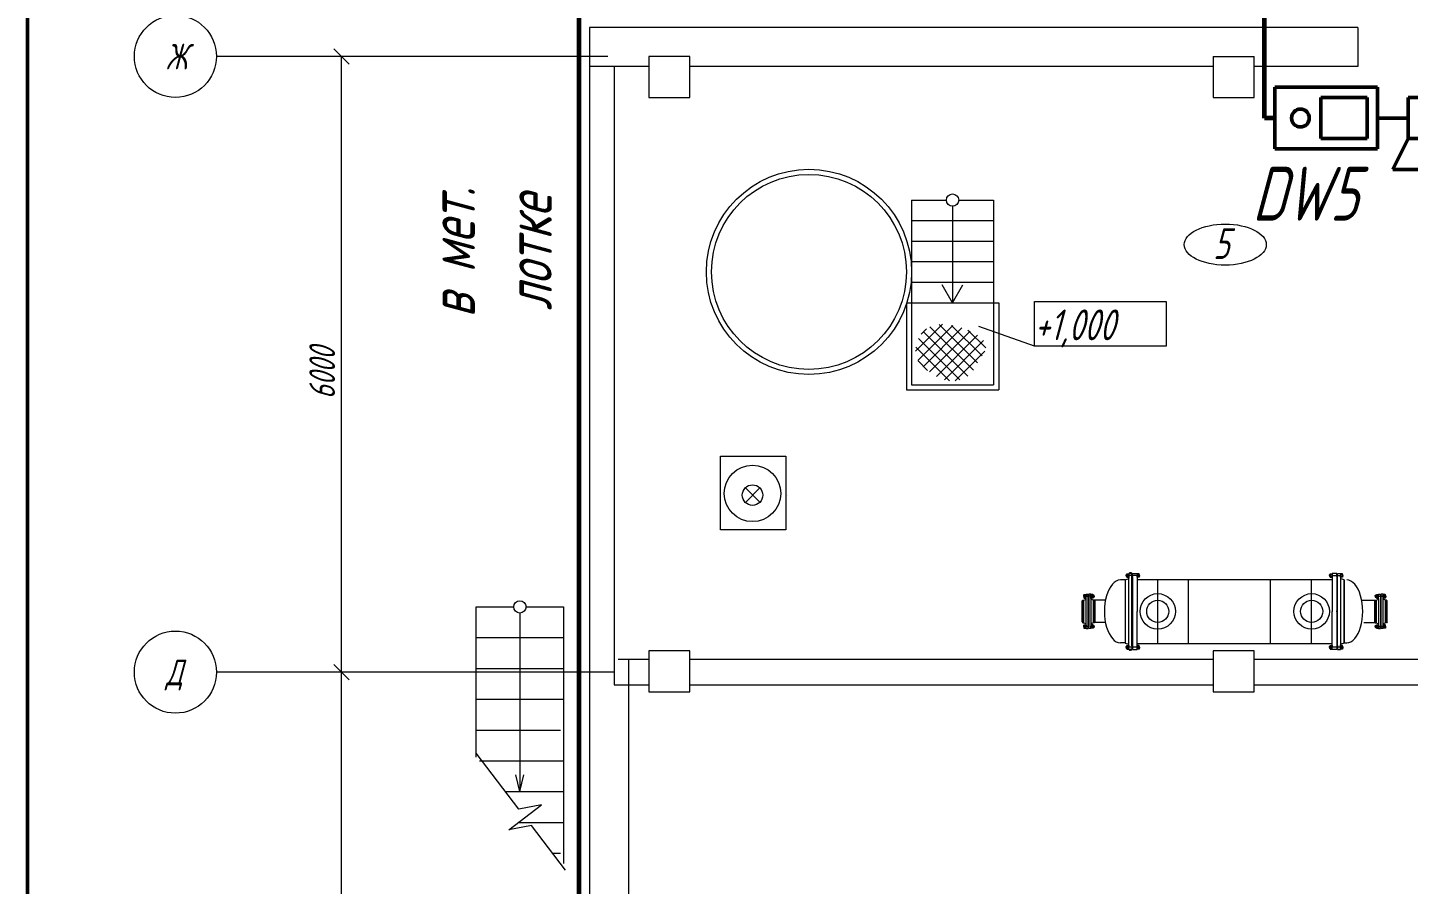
# Model space of a CAD drawing. Header units: millimetres. Extents: x 1337 to 8186, y 1899 to 5236.
# Drawn here: x 4542.2 to 4736, y 2696.6 to 2816.8 of the extents above; entities that cross this region are included whole.
import ezdxf

# ---------------------------------------------------------------- set-up
doc = ezdxf.new("R2010")
doc.units = ezdxf.units.MM
for name, color, linetype, lineweight in [('Линия связи (Вновь)', 3, 'Continuous', 60), ('Связь', 84, 'Continuous', 50), ('Строительный', 251, 'Continuous', 13), ('Текст', 2, 'Continuous', 25), ('Формат - толстая линия', 7, 'Continuous', 50)]:
    doc.layers.add(name, color=color, linetype=linetype, lineweight=lineweight)
doc.styles.add('Simplex', font='simplex.shx', dxfattribs={"width": 0.7, "oblique": 15})

# ---------------------------------------------------------------- blocks, each defined once
blk = doc.blocks.new('A$C178B2837')
at = {"layer": 'Строительный', "ltscale": 100}
for p, q in [((119.26, 402.51), (44.36, 402.51)), ((44.36, 402.51), (44.36, 298.12)), ((119.26, 402.51), (119.26, 398.71)), ((20.93, 398.96), (19.43, 400.46)), ((46.16, 399.71), (8, 399.71)), ((19.88, 399.71), (19.68, 399.71)), ((20.18, 339.71), (20.18, 399.71)), ((50.16, 398.71), (44.36, 398.71)), ((46.76, 398.71), (46.76, 338.46)), ((54.16, 399.7), (50.16, 399.7)), ((50.16, 399.7), (50.16, 395.7)), ((54.16, 395.7), (54.16, 399.7)), ((105.16, 398.71), (54.16, 398.71)), ((105.16, 399.7), (105.16, 395.7)), ((105.16, 399.7), (109.16, 399.7)), ((109.16, 395.7), (109.16, 399.7)), ((119.26, 398.71), (109.16, 398.71)), ((50.16, 395.7), (54.16, 395.7)), ((105.16, 395.7), (109.16, 395.7)), ((75.76, 385.71), (79.16, 385.71)), ((75.76, 385.71), (75.76, 367.71)), ((79.76, 385.11), (79.76, 375.71)), ((80.36, 385.71), (83.76, 385.71)), ((83.76, 385.71), (83.76, 367.71)), ((75.76, 383.71), (83.76, 383.71)), ((75.76, 381.71), (83.76, 381.71)), ((75.76, 379.71), (83.76, 379.71)), ((75.76, 377.71), (83.76, 377.71)), ((79.76, 375.71, -0.75), (78.76, 377.45, -0.75)), ((79.76, 375.71, -0.75), (80.76, 377.45, -0.75)), ((75.26, 375.71), (84.26, 375.71)), ((75.26, 375.71), (75.26, 367.21)), ((84.26, 375.71), (84.26, 367.21)), ((87.74, 375.84), (100.57, 375.84)), ((87.74, 371.46), (87.74, 375.84)), ((100.57, 375.84), (100.57, 371.46)), ((76.15, 370.98), (78.78, 373.61)), ((76.37, 370.08), (79.78, 373.48)), ((76.69, 372.64), (77.22, 373.17)), ((76.88, 369.46), (80.67, 373.25)), ((76.9, 372.89), (81.24, 368.56)), ((77.51, 368.97), (81.47, 372.93)), ((77.55, 373.37), (81.79, 369.13)), ((78.44, 373.6), (82.2, 369.85)), ((79.66, 373.5), (82.64, 370.52)), ((81.26, 373.02), (82.99, 371.3)), ((87.74, 371.46), (82.33, 373.38)), ((76.44, 372.23), (80.47, 368.2)), ((78.19, 368.53), (82.19, 372.53)), ((78.98, 368.19), (82.79, 372.01)), ((76.18, 371.38), (79.45, 368.1)), ((80.02, 368.11), (82.9, 370.99)), ((100.57, 371.46), (87.74, 371.46)), ((76.39, 370.04), (77.33, 369.1)), ((75.76, 367.71), (83.76, 367.71)), ((75.26, 367.21), (84.26, 367.21)), ((57.13, 360.77), (63.52, 360.77)), ((57.13, 353.58), (57.13, 360.77)), ((63.52, 360.77), (63.52, 353.58)), ((59.56, 356.25), (60.96, 357.68)), ((59.56, 357.67), (60.97, 356.26)), ((63.62, 356.96), (63.62, 356.96)), ((63.52, 353.58), (57.13, 353.58)), ((96.59, 348.69), (96.12, 348.69)), ((96.59, 348.71), (96.89, 348.81)), ((96.59, 348.71), (96.6, 342.55)), ((98, 349.13), (96.63, 349.13)), ((96.68, 349.2), (96.71, 349.23)), ((96.68, 349.13), (96.68, 349.2)), ((96.68, 349.13), (96.68, 349.05)), ((96.68, 349.05), (96.71, 349.03)), ((96.69, 349.21), (96.74, 349.21)), ((96.69, 349.04), (96.74, 349.04)), ((96.71, 349.23), (96.74, 349.23)), ((96.71, 349.23), (96.71, 349.13)), ((96.71, 349.03), (96.71, 349.13)), ((96.71, 349.03), (96.74, 349.03)), ((96.74, 349.28), (96.75, 349.3)), ((96.74, 349.13), (96.74, 349.28)), ((96.74, 349.13), (96.74, 348.98)), ((96.74, 348.98), (96.75, 348.95)), ((96.75, 349.3), (96.93, 349.3)), ((96.75, 349.21), (96.93, 349.21)), ((96.75, 349.04), (96.93, 349.04)), ((96.75, 348.95), (96.93, 348.95)), ((96.93, 349.3), (96.94, 349.28)), ((96.93, 348.95), (96.94, 348.98)), ((96.94, 349.33), (96.94, 348.87)), ((97.23, 349.33), (96.94, 349.33)), ((96.94, 349.28), (96.94, 349.13)), ((96.94, 349.24), (96.94, 349.24)), ((96.94, 348.98), (96.94, 349.13)), ((96.94, 349.04), (96.94, 349.04)), ((96.94, 349.03), (96.94, 349.03)), ((96.95, 341.93), (96.94, 348.87)), ((97.02, 349.39), (97, 349.38)), ((97, 349.38), (97, 349.33)), ((97.1, 349.33), (97, 349.33)), ((97.1, 349.39), (97.02, 349.39)), ((97.05, 349.38), (97.05, 349.33)), ((97.08, 349.13), (97.08, 349.13)), ((97.1, 349.39), (97.19, 349.39)), ((97.1, 349.33), (97.2, 349.33)), ((97.15, 349.38), (97.15, 349.33)), ((97.19, 349.39), (97.2, 349.38)), ((97.2, 349.38), (97.2, 349.33)), ((97.23, 349.03), (97.23, 349.33)), ((97.29, 349.23), (97.23, 349.23)), ((97.23, 348.94), (97.23, 349.03)), ((97.29, 349.03), (97.23, 349.03)), ((97.26, 348.94), (97.23, 348.94)), ((97.24, 342.29), (97.23, 348.94)), ((97.29, 349.02), (97.26, 348.99)), ((97.26, 348.82), (97.26, 348.99)), ((97.26, 345.63), (97.26, 348.82)), ((97.26, 348.82), (97.26, 348.82)), ((97.29, 349.33), (97.76, 349.33)), ((97.29, 349.03), (97.29, 349.33)), ((97.29, 349.02), (97.29, 349.03)), ((97.29, 349.03), (97.29, 342.23)), ((97.76, 349.33), (97.76, 345.63)), ((97.77, 349.3), (97.76, 349.28)), ((97.76, 349.28), (97.76, 349.13)), ((97.76, 349.24), (97.76, 349.24)), ((97.76, 348.98), (97.76, 349.13)), ((97.76, 349.04), (97.76, 349.04)), ((97.76, 349.03), (97.76, 349.03)), ((97.77, 348.95), (97.76, 348.98)), ((97.76, 348.75), (116.76, 348.75)), ((97.95, 349.3), (97.77, 349.3)), ((97.95, 349.21), (97.77, 349.21)), ((97.95, 349.04), (97.77, 349.04)), ((97.95, 348.95), (97.77, 348.95)), ((97.96, 349.28), (97.95, 349.3)), ((97.96, 348.98), (97.95, 348.95)), ((97.96, 349.13), (97.96, 349.28)), ((97.98, 349.2), (97.96, 349.22)), ((97.97, 349.21), (97.96, 349.21)), ((97.96, 349.13), (97.96, 348.98)), ((97.98, 349.05), (97.96, 349.03)), ((97.97, 349.04), (97.96, 349.04)), ((97.98, 349.13), (97.98, 349.2)), ((97.98, 349.13), (97.98, 349.05)), ((99.76, 342.51), (99.76, 348.75)), ((102.76, 342.51), (102.76, 348.75)), ((110.76, 342.51), (110.76, 348.75)), ((114.76, 342.51), (114.76, 348.75)), ((116.5, 349.2), (116.53, 349.23)), ((116.5, 349.13), (116.5, 349.2)), ((116.5, 349.13), (116.5, 349.05)), ((116.5, 349.05), (116.53, 349.03)), ((116.51, 349.21), (116.56, 349.21)), ((116.51, 349.04), (116.56, 349.04)), ((116.53, 349.23), (116.56, 349.23)), ((116.53, 349.23), (116.53, 349.13)), ((116.53, 349.03), (116.53, 349.13)), ((116.53, 349.03), (116.56, 349.03)), ((116.56, 349.28), (116.57, 349.3)), ((116.56, 349.13), (116.56, 349.28)), ((116.56, 349.13), (116.56, 348.98)), ((116.56, 348.98), (116.57, 348.95)), ((116.57, 349.3), (116.75, 349.3)), ((116.57, 349.21), (116.75, 349.21)), ((116.57, 349.04), (116.75, 349.04)), ((116.57, 348.95), (116.75, 348.95)), ((116.73, 349.13), (117.26, 349.13)), ((116.75, 349.3), (116.76, 349.28)), ((116.75, 348.95), (116.76, 348.98)), ((117.23, 349.33), (116.76, 349.33)), ((116.76, 349.33), (116.76, 347.56)), ((116.76, 349.28), (116.76, 349.13)), ((116.76, 349.23), (116.76, 349.23)), ((116.76, 349.21), (116.76, 349.21)), ((116.76, 348.98), (116.76, 349.13)), ((116.9, 349.13), (116.9, 349.13)), ((117.23, 349.02), (117.23, 349.33)), ((117.29, 349.23), (117.23, 349.23)), ((117.29, 349.03), (117.23, 349.03)), ((117.23, 349.02), (117.23, 342.03)), ((117.23, 349.02), (117.26, 348.99)), ((117.26, 348.94), (117.26, 348.99)), ((117.26, 345.63), (117.26, 348.94)), ((117.26, 348.94), (117.29, 348.94)), ((117.27, 349.13), (117.6, 349.13)), ((117.29, 349.33), (117.58, 349.33)), ((117.29, 348.94), (117.29, 349.33)), ((117.29, 345.63), (117.29, 348.94)), ((117.4, 349.13), (117.4, 349.13)), ((117.58, 349.33), (117.58, 342.38)), ((117.59, 349.3), (117.58, 349.28)), ((117.58, 349.28), (117.58, 349.13)), ((117.58, 348.98), (117.58, 349.13)), ((117.58, 349.04), (117.58, 349.04)), ((117.58, 349.03), (117.58, 349.03)), ((117.59, 348.95), (117.58, 348.98)), ((117.77, 349.3), (117.59, 349.3)), ((117.77, 349.21), (117.59, 349.21)), ((117.77, 349.04), (117.59, 349.04)), ((117.77, 348.95), (117.59, 348.95)), ((117.93, 348.71), (117.63, 348.81)), ((117.78, 349.28), (117.77, 349.3)), ((117.78, 348.98), (117.77, 348.95)), ((117.78, 349.13), (117.78, 349.28)), ((117.8, 349.2), (117.78, 349.22)), ((117.79, 349.21), (117.78, 349.21)), ((117.78, 349.13), (117.78, 348.98)), ((117.8, 349.05), (117.78, 349.03)), ((117.79, 349.04), (117.78, 349.04)), ((117.8, 349.13), (117.8, 349.2)), ((117.8, 349.13), (117.8, 349.05)), ((117.93, 348.71), (117.93, 345.63)), ((117.93, 345.63), (117.93, 348.69)), ((92.57, 347.25), (92.58, 347.27)), ((92.57, 347.25), (92.58, 347.27)), ((92.58, 347.27), (92.76, 347.27)), ((92.58, 347.27), (92.76, 347.27)), ((92.76, 347.27), (92.77, 347.25)), ((92.76, 347.27), (92.77, 347.25)), ((92.77, 343.95), (92.77, 347.3)), ((92.77, 347.3), (92.98, 347.3)), ((92.98, 343.95), (92.98, 347.3)), ((93.25, 347.3), (93.04, 347.3)), ((93.04, 347.3), (93.04, 344.26)), ((93.25, 346.9), (93.25, 347.3)), ((93.26, 347.27), (93.25, 347.25)), ((93.26, 347.27), (93.25, 347.25)), ((93.44, 347.27), (93.26, 347.27)), ((93.44, 347.27), (93.26, 347.27)), ((93.45, 347.25), (93.44, 347.27)), ((93.45, 347.25), (93.44, 347.27)), ((116.76, 347.56), (116.76, 345.63)), ((121.07, 347.25), (121.08, 347.27)), ((121.07, 347.25), (121.08, 347.27)), ((121.08, 347.27), (121.26, 347.27)), ((121.08, 347.27), (121.26, 347.27)), ((121.26, 347.27), (121.27, 347.25)), ((121.26, 347.27), (121.27, 347.25)), ((121.27, 346.9), (121.27, 347.3)), ((121.27, 347.3), (121.48, 347.3)), ((121.48, 347.3), (121.48, 344.26)), ((121.75, 347.3), (121.54, 347.3)), ((121.54, 343.95), (121.54, 347.3)), ((121.75, 343.95), (121.75, 347.3)), ((121.76, 347.27), (121.75, 347.25)), ((121.76, 347.27), (121.75, 347.25)), ((121.94, 347.27), (121.76, 347.27)), ((121.94, 347.27), (121.76, 347.27)), ((121.95, 347.25), (121.94, 347.27)), ((121.95, 347.25), (121.94, 347.27)), ((33.29, 346.07), (33.29, 331.43)), ((33.33, 346.07), (36.98, 346.07)), ((38.18, 346.07), (41.83, 346.07)), ((41.83, 346.07), (41.83, 321.07)), ((92.4, 346.65), (92.45, 346.74)), ((92.4, 344.61), (92.4, 346.65)), ((92.45, 346.74), (92.55, 346.74)), ((92.45, 344.52), (92.45, 346.74)), ((93.57, 347.1), (92.48, 347.1)), ((92.55, 347.17), (92.57, 347.19)), ((92.55, 347.17), (92.57, 347.19)), ((92.55, 347.1), (92.55, 347.17)), ((92.55, 347.1), (92.55, 347.17)), ((92.55, 347.1), (92.55, 347.02)), ((92.55, 347.1), (92.55, 347.02)), ((92.55, 347.02), (92.57, 347)), ((92.55, 347.02), (92.57, 347)), ((92.55, 346.74), (92.71, 346.8)), ((92.55, 344.52), (92.55, 346.74)), ((92.56, 347.19), (92.57, 347.19)), ((92.56, 347.19), (92.57, 347.19)), ((92.56, 347.01), (92.57, 347.01)), ((92.56, 347.01), (92.57, 347.01)), ((92.57, 347.1), (92.57, 347.25)), ((92.57, 347.1), (92.57, 347.25)), ((92.57, 347.1), (92.57, 346.95)), ((92.57, 347.1), (92.57, 346.95)), ((92.57, 346.95), (92.58, 346.93)), ((92.57, 346.95), (92.58, 346.93)), ((92.58, 347.19), (92.76, 347.19)), ((92.58, 347.19), (92.76, 347.19)), ((92.58, 347.01), (92.76, 347.01)), ((92.58, 347.01), (92.76, 347.01)), ((92.58, 346.93), (92.76, 346.93)), ((92.58, 346.93), (92.76, 346.93)), ((92.75, 347.1), (93, 347.1)), ((92.76, 346.93), (92.77, 346.95)), ((92.76, 346.93), (92.77, 346.95)), ((92.77, 347.25), (92.77, 347.1)), ((92.77, 347.25), (92.77, 347.1)), ((92.77, 346.95), (92.77, 347.1)), ((92.77, 346.95), (92.77, 347.1)), ((92.98, 347.2), (93.04, 347.2)), ((92.98, 347.2), (93.04, 347.2)), ((92.98, 347), (93.04, 347)), ((92.98, 347), (93.04, 347)), ((92.98, 346.93), (93.01, 346.93)), ((93.04, 347), (93.01, 346.97)), ((93.01, 346.97), (93.01, 346.93)), ((93.01, 346.93), (93.01, 344.44)), ((93.04, 347), (93.04, 347)), ((93.25, 347.25), (93.25, 347.1)), ((93.25, 347.25), (93.25, 347.1)), ((93.25, 346.95), (93.25, 347.1)), ((93.25, 346.95), (93.25, 347.1)), ((93.26, 346.93), (93.25, 346.95)), ((93.26, 346.93), (93.25, 346.95)), ((93.25, 346.9), (93.25, 343.95)), ((93.44, 347.19), (93.26, 347.19)), ((93.44, 347.19), (93.26, 347.19)), ((93.44, 347.01), (93.26, 347.01)), ((93.44, 347.01), (93.26, 347.01)), ((93.44, 346.93), (93.26, 346.93)), ((93.44, 346.93), (93.26, 346.93)), ((93.47, 346.74), (93.32, 346.8)), ((93.45, 346.95), (93.44, 346.93)), ((93.45, 346.95), (93.44, 346.93)), ((93.45, 347.1), (93.45, 347.25)), ((93.45, 347.1), (93.45, 347.25)), ((93.53, 347.2), (93.45, 347.2)), ((93.53, 347.2), (93.45, 347.2)), ((93.54, 347.19), (93.45, 347.19)), ((93.54, 347.19), (93.45, 347.19)), ((93.45, 347.1), (93.45, 346.95)), ((93.45, 347.1), (93.45, 346.95)), ((93.54, 347.01), (93.45, 347.01)), ((93.54, 347.01), (93.45, 347.01)), ((93.53, 347), (93.45, 347)), ((93.53, 347), (93.45, 347)), ((93.57, 346.74), (93.47, 346.74)), ((93.47, 346.74), (93.47, 344.52)), ((93.55, 347.17), (93.53, 347.2)), ((93.53, 347.2), (93.53, 347.1)), ((93.55, 347.17), (93.53, 347.2)), ((93.53, 347.2), (93.53, 347.1)), ((93.53, 347), (93.53, 347.1)), ((93.53, 347), (93.53, 347.1)), ((93.55, 347.02), (93.53, 347)), ((93.55, 347.02), (93.53, 347)), ((93.55, 347.1), (93.55, 347.17)), ((93.55, 347.1), (93.55, 347.17)), ((93.55, 347.1), (93.55, 347.02)), ((93.55, 347.1), (93.55, 347.02)), ((93.62, 346.71), (93.57, 346.74)), ((93.57, 346.74), (93.57, 344.52)), ((93.62, 346.71), (93.62, 344.55)), ((94.66, 346.71), (93.62, 346.71)), ((93.62, 346.65), (93.62, 344.61)), ((119.64, 346.71), (120.9, 346.71)), ((120.9, 346.71), (120.95, 346.74)), ((120.9, 346.71), (120.9, 344.55)), ((120.9, 346.65), (120.9, 344.61)), ((120.95, 347.1), (122.05, 347.1)), ((120.95, 346.74), (121.05, 346.74)), ((120.95, 346.74), (120.95, 344.52)), ((120.97, 347.17), (121, 347.2)), ((120.97, 347.17), (121, 347.2)), ((120.97, 347.1), (120.97, 347.17)), ((120.97, 347.1), (120.97, 347.17)), ((120.97, 347.1), (120.97, 347.02)), ((120.97, 347.1), (120.97, 347.02)), ((120.97, 347.02), (121, 347)), ((120.97, 347.02), (121, 347)), ((120.98, 347.19), (121.07, 347.19)), ((120.98, 347.19), (121.07, 347.19)), ((120.98, 347.01), (121.07, 347.01)), ((120.98, 347.01), (121.07, 347.01)), ((121, 347.2), (121.07, 347.2)), ((121, 347.2), (121, 347.1)), ((121, 347.2), (121.07, 347.2)), ((121, 347.2), (121, 347.1)), ((121, 347), (121, 347.1)), ((121, 347), (121, 347.1)), ((121, 347), (121.07, 347)), ((121, 347), (121.07, 347)), ((121.05, 346.74), (121.21, 346.8)), ((121.05, 346.74), (121.05, 344.52)), ((121.07, 347.1), (121.07, 347.25)), ((121.07, 347.1), (121.07, 347.25)), ((121.07, 347.1), (121.07, 346.95)), ((121.07, 347.1), (121.07, 346.95)), ((121.07, 346.95), (121.08, 346.93)), ((121.07, 346.95), (121.08, 346.93)), ((121.08, 347.19), (121.26, 347.19)), ((121.08, 347.19), (121.26, 347.19)), ((121.08, 347.01), (121.26, 347.01)), ((121.08, 347.01), (121.26, 347.01)), ((121.08, 346.93), (121.26, 346.93)), ((121.08, 346.93), (121.26, 346.93)), ((121.26, 346.93), (121.27, 346.95)), ((121.26, 346.93), (121.27, 346.95)), ((121.27, 347.25), (121.27, 347.1)), ((121.27, 347.25), (121.27, 347.1)), ((121.27, 346.95), (121.27, 347.1)), ((121.27, 346.95), (121.27, 347.1)), ((121.27, 346.9), (121.27, 343.95)), ((121.54, 347.2), (121.48, 347.2)), ((121.54, 347.2), (121.48, 347.2)), ((121.48, 347), (121.51, 346.97)), ((121.48, 347), (121.48, 347)), ((121.54, 347), (121.48, 347)), ((121.54, 347), (121.48, 347)), ((121.51, 346.97), (121.51, 346.93)), ((121.51, 346.93), (121.51, 344.44)), ((121.54, 346.93), (121.51, 346.93)), ((121.77, 347.1), (121.52, 347.1)), ((121.75, 347.25), (121.75, 347.1)), ((121.75, 347.25), (121.75, 347.1)), ((121.75, 346.95), (121.75, 347.1)), ((121.75, 346.95), (121.75, 347.1)), ((121.76, 346.93), (121.75, 346.95)), ((121.76, 346.93), (121.75, 346.95)), ((121.94, 347.19), (121.76, 347.19)), ((121.94, 347.19), (121.76, 347.19)), ((121.94, 347.01), (121.76, 347.01)), ((121.94, 347.01), (121.76, 347.01)), ((121.94, 346.93), (121.76, 346.93)), ((121.94, 346.93), (121.76, 346.93)), ((121.97, 346.74), (121.82, 346.8)), ((121.95, 346.95), (121.94, 346.93)), ((121.95, 346.95), (121.94, 346.93)), ((121.95, 347.1), (121.95, 347.25)), ((121.95, 347.1), (121.95, 347.25)), ((121.97, 347.17), (121.95, 347.19)), ((121.96, 347.19), (121.95, 347.19)), ((121.97, 347.17), (121.95, 347.19)), ((121.96, 347.19), (121.95, 347.19)), ((121.95, 347.1), (121.95, 346.95)), ((121.95, 347.1), (121.95, 346.95)), ((121.97, 347.02), (121.95, 347)), ((121.97, 347.02), (121.95, 347)), ((121.96, 347.01), (121.95, 347.01)), ((121.96, 347.01), (121.95, 347.01)), ((121.97, 347.1), (121.97, 347.17)), ((121.97, 347.1), (121.97, 347.17)), ((121.97, 347.1), (121.97, 347.02)), ((121.97, 347.1), (121.97, 347.02)), ((122.07, 346.74), (121.97, 346.74)), ((121.97, 344.52), (121.97, 346.74)), ((122.12, 346.65), (122.07, 346.74)), ((122.07, 344.52), (122.07, 346.74)), ((122.12, 344.61), (122.12, 346.65)), ((37.58, 345.47), (37.58, 328.07)), ((92.4, 344.61), (92.45, 344.52)), ((97.26, 345.63), (97.26, 342.31)), ((97.76, 343.7), (97.76, 345.63)), ((116.76, 343.7), (116.76, 345.63)), ((117.23, 345.59), (117.23, 345.67)), ((117.26, 345.63), (117.26, 342.43)), ((117.29, 342.31), (117.29, 345.63)), ((117.93, 342.57), (117.93, 345.63)), ((117.93, 345.63), (117.93, 342.55)), ((122.12, 344.61), (122.07, 344.52)), ((92.45, 344.52), (92.55, 344.52)), ((93.04, 344.15), (92.5, 344.15)), ((92.55, 344.52), (92.71, 344.45)), ((92.55, 344.23), (92.57, 344.25)), ((92.55, 344.23), (92.57, 344.25)), ((92.55, 344.15), (92.55, 344.23)), ((92.55, 344.15), (92.55, 344.23)), ((92.55, 344.15), (92.55, 344.08)), ((92.55, 344.15), (92.55, 344.08)), ((92.55, 344.08), (92.57, 344.06)), ((92.55, 344.08), (92.57, 344.06)), ((92.56, 344.24), (92.57, 344.24)), ((92.56, 344.24), (92.57, 344.24)), ((92.56, 344.07), (92.57, 344.07)), ((92.56, 344.07), (92.57, 344.07)), ((92.57, 344.3), (92.58, 344.33)), ((92.57, 344.3), (92.58, 344.33)), ((92.57, 344.15), (92.57, 344.3)), ((92.57, 344.15), (92.57, 344.3)), ((92.57, 344.15), (92.57, 344)), ((92.57, 344.15), (92.57, 344)), ((92.57, 344), (92.58, 343.98)), ((92.57, 344), (92.58, 343.98)), ((92.58, 344.33), (92.76, 344.33)), ((92.58, 344.33), (92.76, 344.33)), ((92.58, 344.24), (92.76, 344.24)), ((92.58, 344.24), (92.76, 344.24)), ((92.58, 344.07), (92.76, 344.07)), ((92.58, 344.07), (92.76, 344.07)), ((92.58, 343.98), (92.76, 343.98)), ((92.58, 343.98), (92.76, 343.98)), ((92.75, 344.15), (93, 344.15)), ((92.76, 344.33), (92.77, 344.3)), ((92.76, 344.33), (92.77, 344.3)), ((92.76, 343.98), (92.77, 344)), ((92.76, 343.98), (92.77, 344)), ((92.77, 344.3), (92.77, 344.15)), ((92.77, 344.3), (92.77, 344.15)), ((92.77, 344), (92.77, 344.15)), ((92.77, 344), (92.77, 344.15)), ((92.77, 343.95), (92.98, 343.95)), ((92.98, 344.33), (93.01, 344.33)), ((92.98, 344.25), (93.04, 344.25)), ((92.98, 344.25), (93.04, 344.25)), ((92.98, 344.05), (93.04, 344.05)), ((92.98, 344.05), (93.04, 344.05)), ((93.01, 344.45), (93.01, 344.29)), ((93.04, 344.26), (93.01, 344.29)), ((93.04, 344.25), (93.04, 344.26)), ((93.04, 343.95), (93.04, 344.25)), ((93.25, 343.95), (93.04, 343.95)), ((93.59, 344.15), (93.15, 344.15)), ((93.26, 344.33), (93.25, 344.3)), ((93.26, 344.33), (93.25, 344.3)), ((93.25, 344.3), (93.25, 344.15)), ((93.25, 344.3), (93.25, 344.15)), ((93.25, 344), (93.25, 344.15)), ((93.25, 344), (93.25, 344.15)), ((93.26, 343.98), (93.25, 344)), ((93.26, 343.98), (93.25, 344)), ((93.44, 344.33), (93.26, 344.33)), ((93.44, 344.33), (93.26, 344.33)), ((93.44, 344.24), (93.26, 344.24)), ((93.44, 344.24), (93.26, 344.24)), ((93.44, 344.07), (93.26, 344.07)), ((93.44, 344.07), (93.26, 344.07)), ((93.44, 343.98), (93.26, 343.98)), ((93.44, 343.98), (93.26, 343.98)), ((93.47, 344.52), (93.32, 344.45)), ((93.45, 344.3), (93.44, 344.33)), ((93.45, 344.3), (93.44, 344.33)), ((93.45, 344), (93.44, 343.98)), ((93.45, 344), (93.44, 343.98)), ((93.45, 344.15), (93.45, 344.3)), ((93.45, 344.15), (93.45, 344.3)), ((93.53, 344.25), (93.45, 344.25)), ((93.53, 344.25), (93.45, 344.25)), ((93.54, 344.24), (93.45, 344.24)), ((93.54, 344.24), (93.45, 344.24)), ((93.45, 344.15), (93.45, 344)), ((93.45, 344.15), (93.45, 344)), ((93.54, 344.07), (93.45, 344.07)), ((93.54, 344.07), (93.45, 344.07)), ((93.53, 344.05), (93.45, 344.05)), ((93.53, 344.05), (93.45, 344.05)), ((93.57, 344.52), (93.47, 344.52)), ((93.55, 344.23), (93.53, 344.25)), ((93.53, 344.25), (93.53, 344.15)), ((93.55, 344.23), (93.53, 344.25)), ((93.53, 344.25), (93.53, 344.15)), ((93.53, 344.05), (93.53, 344.15)), ((93.53, 344.05), (93.53, 344.15)), ((93.55, 344.08), (93.53, 344.05)), ((93.55, 344.08), (93.53, 344.05)), ((93.55, 344.15), (93.55, 344.23)), ((93.55, 344.15), (93.55, 344.23)), ((93.55, 344.15), (93.55, 344.08)), ((93.55, 344.15), (93.55, 344.08)), ((93.62, 344.55), (93.57, 344.52)), ((94.66, 344.55), (93.62, 344.55)), ((97.76, 341.93), (97.76, 343.7)), ((116.76, 341.93), (116.76, 343.7)), ((119.86, 344.55), (120.9, 344.55)), ((120.9, 344.55), (120.95, 344.52)), ((120.93, 344.15), (121.37, 344.15)), ((120.95, 344.52), (121.05, 344.52)), ((120.97, 344.23), (121, 344.25)), ((120.97, 344.23), (121, 344.25)), ((120.97, 344.15), (120.97, 344.23)), ((120.97, 344.15), (120.97, 344.23)), ((120.97, 344.15), (120.97, 344.08)), ((120.97, 344.15), (120.97, 344.08)), ((120.97, 344.08), (121, 344.05)), ((120.97, 344.08), (121, 344.05)), ((120.98, 344.24), (121.07, 344.24)), ((120.98, 344.24), (121.07, 344.24)), ((120.98, 344.07), (121.07, 344.07)), ((120.98, 344.07), (121.07, 344.07)), ((121, 344.25), (121.07, 344.25)), ((121, 344.25), (121, 344.15)), ((121, 344.25), (121.07, 344.25)), ((121, 344.25), (121, 344.15)), ((121, 344.05), (121, 344.15)), ((121, 344.05), (121, 344.15)), ((121, 344.05), (121.07, 344.05)), ((121, 344.05), (121.07, 344.05)), ((121.05, 344.52), (121.21, 344.45)), ((121.07, 344.3), (121.08, 344.33)), ((121.07, 344.3), (121.08, 344.33)), ((121.07, 344.15), (121.07, 344.3)), ((121.07, 344.15), (121.07, 344.3)), ((121.07, 344.15), (121.07, 344)), ((121.07, 344.15), (121.07, 344)), ((121.07, 344), (121.08, 343.98)), ((121.07, 344), (121.08, 343.98)), ((121.08, 344.33), (121.26, 344.33)), ((121.08, 344.33), (121.26, 344.33)), ((121.08, 344.24), (121.26, 344.24)), ((121.08, 344.24), (121.26, 344.24)), ((121.08, 344.07), (121.26, 344.07)), ((121.08, 344.07), (121.26, 344.07)), ((121.08, 343.98), (121.26, 343.98)), ((121.08, 343.98), (121.26, 343.98)), ((121.26, 344.33), (121.27, 344.3)), ((121.26, 344.33), (121.27, 344.3)), ((121.26, 343.98), (121.27, 344)), ((121.26, 343.98), (121.27, 344)), ((121.27, 344.3), (121.27, 344.15)), ((121.27, 344.3), (121.27, 344.15)), ((121.27, 344), (121.27, 344.15)), ((121.27, 344), (121.27, 344.15)), ((121.27, 343.95), (121.48, 343.95)), ((121.48, 344.26), (121.51, 344.29)), ((121.48, 344.25), (121.48, 344.26)), ((121.48, 343.95), (121.48, 344.25)), ((121.54, 344.25), (121.48, 344.25)), ((121.54, 344.25), (121.48, 344.25)), ((121.48, 344.15), (122.02, 344.15)), ((121.54, 344.05), (121.48, 344.05)), ((121.54, 344.05), (121.48, 344.05)), ((121.51, 344.45), (121.51, 344.29)), ((121.54, 344.33), (121.51, 344.33)), ((121.77, 344.15), (121.52, 344.15)), ((121.75, 343.95), (121.54, 343.95)), ((121.76, 344.33), (121.75, 344.3)), ((121.76, 344.33), (121.75, 344.3)), ((121.75, 344.3), (121.75, 344.15)), ((121.75, 344.3), (121.75, 344.15)), ((121.75, 344), (121.75, 344.15)), ((121.75, 344), (121.75, 344.15)), ((121.76, 343.98), (121.75, 344)), ((121.76, 343.98), (121.75, 344)), ((121.94, 344.33), (121.76, 344.33)), ((121.94, 344.33), (121.76, 344.33)), ((121.94, 344.24), (121.76, 344.24)), ((121.94, 344.24), (121.76, 344.24)), ((121.94, 344.07), (121.76, 344.07)), ((121.94, 344.07), (121.76, 344.07)), ((121.94, 343.98), (121.76, 343.98)), ((121.94, 343.98), (121.76, 343.98)), ((121.97, 344.52), (121.82, 344.45)), ((121.95, 344.3), (121.94, 344.33)), ((121.95, 344.3), (121.94, 344.33)), ((121.95, 344), (121.94, 343.98)), ((121.95, 344), (121.94, 343.98)), ((121.95, 344.15), (121.95, 344.3)), ((121.95, 344.15), (121.95, 344.3)), ((121.97, 344.23), (121.95, 344.25)), ((121.97, 344.23), (121.95, 344.25)), ((121.96, 344.24), (121.95, 344.24)), ((121.96, 344.24), (121.95, 344.24)), ((121.95, 344.15), (121.95, 344)), ((121.95, 344.15), (121.95, 344)), ((121.97, 344.08), (121.95, 344.06)), ((121.97, 344.08), (121.95, 344.06)), ((121.96, 344.07), (121.95, 344.07)), ((121.96, 344.07), (121.95, 344.07)), ((122.07, 344.52), (121.97, 344.52)), ((121.97, 344.15), (121.97, 344.23)), ((121.97, 344.15), (121.97, 344.23)), ((121.97, 344.15), (121.97, 344.08)), ((121.97, 344.15), (121.97, 344.08)), ((33.29, 343.07), (41.83, 343.07)), ((96.59, 342.57), (96.12, 342.57)), ((96.6, 342.55), (96.9, 342.45)), ((98, 342.13), (96.63, 342.13)), ((96.68, 342.2), (96.71, 342.23)), ((96.68, 342.2), (96.71, 342.23)), ((96.68, 342.13), (96.68, 342.2)), ((96.68, 342.13), (96.68, 342.2)), ((96.68, 342.13), (96.68, 342.05)), ((96.68, 342.13), (96.68, 342.05)), ((96.68, 342.05), (96.71, 342.03)), ((96.68, 342.05), (96.71, 342.03)), ((96.69, 342.21), (96.75, 342.21)), ((96.69, 342.21), (96.75, 342.21)), ((96.69, 342.04), (96.75, 342.04)), ((96.69, 342.04), (96.75, 342.04)), ((96.71, 342.23), (96.75, 342.23)), ((96.71, 342.23), (96.71, 342.13)), ((96.71, 342.23), (96.75, 342.23)), ((96.71, 342.23), (96.71, 342.13)), ((96.71, 342.03), (96.71, 342.13)), ((96.71, 342.03), (96.71, 342.13)), ((96.71, 342.03), (96.75, 342.03)), ((96.71, 342.03), (96.75, 342.03)), ((96.75, 342.28), (96.76, 342.3)), ((96.75, 342.28), (96.76, 342.3)), ((96.75, 342.13), (96.75, 342.28)), ((96.75, 342.13), (96.75, 342.28)), ((96.75, 342.13), (96.75, 341.98)), ((96.75, 342.13), (96.75, 341.98)), ((96.75, 341.98), (96.76, 341.95)), ((96.75, 341.98), (96.76, 341.95)), ((96.76, 342.3), (96.93, 342.3)), ((96.76, 342.3), (96.93, 342.3)), ((96.76, 342.21), (96.93, 342.21)), ((96.76, 342.21), (96.93, 342.21)), ((96.76, 342.04), (96.93, 342.04)), ((96.76, 342.04), (96.93, 342.04)), ((96.76, 341.95), (96.93, 341.95)), ((96.76, 341.95), (96.93, 341.95)), ((96.93, 342.3), (96.95, 342.28)), ((96.93, 342.3), (96.95, 342.28)), ((96.93, 341.95), (96.95, 341.98)), ((96.93, 341.95), (96.95, 341.98)), ((96.95, 342.28), (96.95, 342.13)), ((96.95, 342.28), (96.95, 342.13)), ((96.95, 342.24), (96.95, 342.24)), ((96.95, 341.98), (96.95, 342.13)), ((96.95, 341.98), (96.95, 342.13)), ((96.95, 342.04), (96.95, 342.04)), ((96.95, 342.03), (96.95, 342.03)), ((97.24, 341.93), (96.95, 341.93)), ((96.99, 341.87), (96.99, 341.93)), ((97.09, 341.93), (96.99, 341.93)), ((97.04, 341.87), (97.04, 341.93)), ((97.08, 342.13), (97.08, 342.13)), ((97.08, 342.13), (97.08, 342.13)), ((97.09, 341.93), (97.19, 341.93)), ((97.14, 341.87), (97.14, 341.93)), ((97.19, 341.87), (97.19, 341.93)), ((97.24, 342.31), (97.24, 342.23)), ((97.26, 342.31), (97.24, 342.31)), ((97.24, 342.23), (97.24, 341.93)), ((97.29, 342.23), (97.24, 342.23)), ((97.29, 342.23), (97.24, 342.23)), ((97.29, 342.03), (97.24, 342.03)), ((97.29, 342.03), (97.24, 342.03)), ((97.26, 342.31), (97.26, 342.27)), ((97.29, 342.24), (97.26, 342.27)), ((97.29, 342.24), (97.29, 342.03)), ((97.29, 342.13), (97.29, 342.13)), ((97.29, 342.03), (97.29, 341.93)), ((97.29, 341.93), (97.76, 341.93)), ((97.58, 342.13), (97.58, 342.13)), ((97.58, 342.13), (97.58, 342.13)), ((97.76, 342.51), (116.06, 342.51)), ((97.77, 342.3), (97.76, 342.28)), ((97.77, 342.3), (97.76, 342.28)), ((97.76, 342.28), (97.76, 342.13)), ((97.76, 342.28), (97.76, 342.13)), ((97.76, 342.24), (97.76, 342.24)), ((97.76, 341.98), (97.76, 342.13)), ((97.76, 341.98), (97.76, 342.13)), ((97.76, 342.04), (97.76, 342.04)), ((97.76, 342.03), (97.76, 342.03)), ((97.76, 342.03), (97.76, 342.03)), ((97.77, 341.95), (97.76, 341.98)), ((97.77, 341.95), (97.76, 341.98)), ((97.95, 342.3), (97.77, 342.3)), ((97.95, 342.3), (97.77, 342.3)), ((97.95, 342.21), (97.77, 342.21)), ((97.95, 342.21), (97.77, 342.21)), ((97.95, 342.04), (97.77, 342.04)), ((97.95, 342.04), (97.77, 342.04)), ((97.95, 341.95), (97.77, 341.95)), ((97.95, 341.95), (97.77, 341.95)), ((97.96, 342.28), (97.95, 342.3)), ((97.96, 342.28), (97.95, 342.3)), ((97.96, 341.98), (97.95, 341.95)), ((97.96, 341.98), (97.95, 341.95)), ((97.96, 342.13), (97.96, 342.28)), ((97.96, 342.13), (97.96, 342.28)), ((97.98, 342.2), (97.96, 342.22)), ((97.98, 342.2), (97.96, 342.22)), ((97.97, 342.21), (97.96, 342.21)), ((97.97, 342.21), (97.96, 342.21)), ((97.96, 342.13), (97.96, 341.98)), ((97.96, 342.13), (97.96, 341.98)), ((97.98, 342.05), (97.96, 342.03)), ((97.98, 342.05), (97.96, 342.03)), ((97.97, 342.04), (97.96, 342.04)), ((97.97, 342.04), (97.96, 342.04)), ((97.98, 342.13), (97.98, 342.2)), ((97.98, 342.13), (97.98, 342.2)), ((97.98, 342.13), (97.98, 342.05)), ((97.98, 342.13), (97.98, 342.05)), ((116.06, 342.51), (116.76, 342.51)), ((117.87, 342.13), (116.45, 342.13)), ((116.5, 342.2), (116.52, 342.23)), ((116.5, 342.2), (116.52, 342.23)), ((116.5, 342.13), (116.5, 342.2)), ((116.5, 342.13), (116.5, 342.2)), ((116.5, 342.13), (116.5, 342.05)), ((116.5, 342.13), (116.5, 342.05)), ((116.5, 342.05), (116.52, 342.03)), ((116.5, 342.05), (116.52, 342.03)), ((116.51, 342.21), (116.56, 342.21)), ((116.51, 342.21), (116.56, 342.21)), ((116.51, 342.04), (116.56, 342.04)), ((116.51, 342.04), (116.56, 342.04)), ((116.52, 342.23), (116.56, 342.23)), ((116.52, 342.23), (116.52, 342.13)), ((116.52, 342.23), (116.56, 342.23)), ((116.52, 342.23), (116.52, 342.13)), ((116.52, 342.03), (116.52, 342.13)), ((116.52, 342.03), (116.52, 342.13)), ((116.52, 342.03), (116.56, 342.03)), ((116.52, 342.03), (116.56, 342.03)), ((116.56, 342.28), (116.57, 342.3)), ((116.56, 342.28), (116.57, 342.3)), ((116.56, 342.13), (116.56, 342.28)), ((116.56, 342.13), (116.56, 342.28)), ((116.56, 342.13), (116.56, 341.98)), ((116.56, 342.13), (116.56, 341.98)), ((116.56, 341.98), (116.57, 341.95)), ((116.56, 341.98), (116.57, 341.95)), ((116.57, 342.3), (116.75, 342.3)), ((116.57, 342.3), (116.75, 342.3)), ((116.57, 342.21), (116.75, 342.21)), ((116.57, 342.21), (116.75, 342.21)), ((116.57, 342.04), (116.75, 342.04)), ((116.57, 342.04), (116.75, 342.04)), ((116.57, 341.95), (116.75, 341.95)), ((116.57, 341.95), (116.75, 341.95)), ((116.75, 342.3), (116.76, 342.28)), ((116.75, 342.3), (116.76, 342.28)), ((116.75, 341.95), (116.76, 341.98)), ((116.75, 341.95), (116.76, 341.98)), ((116.76, 342.28), (116.76, 342.13)), ((116.76, 342.28), (116.76, 342.13)), ((116.76, 342.23), (116.76, 342.23)), ((116.76, 342.23), (116.76, 342.23)), ((116.76, 342.21), (116.76, 342.21)), ((116.76, 342.21), (116.76, 342.21)), ((116.76, 341.98), (116.76, 342.13)), ((116.76, 341.98), (116.76, 342.13)), ((116.76, 342.01), (116.76, 342.01)), ((117.23, 341.93), (116.76, 341.93)), ((116.9, 342.13), (116.9, 342.13)), ((116.9, 342.13), (116.9, 342.13)), ((117.23, 342.24), (117.26, 342.27)), ((117.29, 342.23), (117.23, 342.23)), ((117.29, 342.23), (117.23, 342.23)), ((117.23, 342.03), (117.23, 341.93)), ((117.29, 342.03), (117.23, 342.03)), ((117.29, 342.03), (117.23, 342.03)), ((117.26, 342.43), (117.26, 342.27)), ((117.26, 342.31), (117.29, 342.31)), ((117.29, 342.31), (117.29, 342.03)), ((117.29, 342.03), (117.29, 341.93)), ((117.29, 341.93), (117.58, 341.93)), ((117.4, 342.13), (117.4, 342.13)), ((117.4, 342.13), (117.4, 342.13)), ((117.4, 342.13), (117.4, 342.13)), ((117.4, 342.13), (117.4, 342.13)), ((117.58, 341.93), (117.58, 342.38)), ((117.59, 342.3), (117.58, 342.28)), ((117.59, 342.3), (117.58, 342.28)), ((117.58, 342.28), (117.58, 342.13)), ((117.58, 342.28), (117.58, 342.13)), ((117.58, 342.24), (117.58, 342.24)), ((117.58, 341.98), (117.58, 342.13)), ((117.58, 341.98), (117.58, 342.13)), ((117.58, 342.04), (117.58, 342.04)), ((117.58, 342.04), (117.58, 342.04)), ((117.58, 342.03), (117.58, 342.03)), ((117.58, 342.03), (117.58, 342.03)), ((117.59, 341.95), (117.58, 341.98)), ((117.59, 341.95), (117.58, 341.98)), ((117.76, 342.3), (117.59, 342.3)), ((117.76, 342.3), (117.59, 342.3)), ((117.76, 342.21), (117.59, 342.21)), ((117.76, 342.21), (117.59, 342.21)), ((117.76, 342.04), (117.59, 342.04)), ((117.76, 342.04), (117.59, 342.04)), ((117.76, 341.95), (117.59, 341.95)), ((117.76, 341.95), (117.59, 341.95)), ((117.93, 342.55), (117.62, 342.45)), ((117.78, 342.28), (117.76, 342.3)), ((117.78, 342.28), (117.76, 342.3)), ((117.78, 341.98), (117.76, 341.95)), ((117.78, 341.98), (117.76, 341.95)), ((117.78, 342.13), (117.78, 342.28)), ((117.78, 342.13), (117.78, 342.28)), ((117.8, 342.2), (117.78, 342.22)), ((117.8, 342.2), (117.78, 342.22)), ((117.79, 342.21), (117.78, 342.21)), ((117.79, 342.21), (117.78, 342.21)), ((117.78, 342.13), (117.78, 341.98)), ((117.78, 342.13), (117.78, 341.98)), ((117.8, 342.05), (117.78, 342.03)), ((117.8, 342.05), (117.78, 342.03)), ((117.79, 342.04), (117.78, 342.04)), ((117.79, 342.04), (117.78, 342.04)), ((117.8, 342.13), (117.8, 342.2)), ((117.8, 342.13), (117.8, 342.2)), ((117.8, 342.13), (117.8, 342.05)), ((117.8, 342.13), (117.8, 342.05)), ((117.93, 342.57), (118.18, 342.57)), ((47.16, 340.96), (50.16, 340.96)), ((47.16, 340.96), (50.16, 340.96)), ((48.16, 340.96), (48.16, 298.12)), ((54.16, 341.8), (50.16, 341.8)), ((50.16, 341.8), (50.16, 337.8)), ((54.16, 337.8), (54.16, 341.8)), ((54.16, 340.96), (60.6, 340.96)), ((54.16, 340.96), (60.6, 340.96)), ((60.6, 340.96), (105.16, 340.96)), ((71.2, 340.96), (105.16, 340.96)), ((97.01, 341.86), (96.99, 341.87)), ((97.09, 341.86), (97.01, 341.86)), ((97.09, 341.86), (97.17, 341.86)), ((97.17, 341.86), (97.19, 341.87)), ((109.16, 341.79), (105.16, 341.79)), ((105.16, 341.79), (105.16, 337.79)), ((109.16, 337.79), (109.16, 341.79)), ((109.16, 340.96), (160.16, 340.96)), ((109.16, 340.96), (160.16, 340.96)), ((46.76, 339.71), (8, 339.71)), ((20.93, 338.96), (19.43, 340.46)), ((19.43, 340.46), (20.93, 338.96)), ((19.88, 339.71), (19.68, 339.71)), ((19.88, 339.71), (19.68, 339.71)), ((20.18, 279.71), (20.18, 339.71)), ((33.29, 340.07), (41.83, 340.07)), ((46.76, 338.46), (50.16, 338.46)), ((54.16, 338.46), (60.6, 338.46)), ((60.6, 338.46), (105.16, 338.46)), ((109.16, 338.46), (160.16, 338.46)), ((33.29, 337.07), (41.83, 337.07)), ((50.16, 337.8), (54.16, 337.8)), ((105.16, 337.79), (109.16, 337.79)), ((33.29, 334.07), (41.53, 334.07)), ((37.49, 326.37), (33.33, 331.82)), ((33.63, 331.07), (41.83, 331.07)), ((37.58, 328.07), (37.2, 329.69)), ((37.58, 328.07), (37.95, 329.69)), ((36.19, 328.07), (41.83, 328.07)), ((36.5, 324.36), (39.68, 326.79)), ((39.68, 326.79), (37.49, 326.37)), ((38.7, 324.78), (36.5, 324.36)), ((37.44, 325.07), (41.83, 325.07)), ((42.02, 320.43), (38.7, 324.78)), ((40.76, 322.07), (41.53, 322.07))]:
    blk.add_line(p, q, dxfattribs=at)
for centre, radius in [((4, 399.71), 4), ((65.76, 378.71), 10), ((65.76, 378.71), 9.5), ((79.76, 385.71), 0.6), ((60.26, 357.13), 2.75), ((60.26, 357.13), 2.75), ((60.26, 356.96), 1), ((99.76, 345.63), 1.73), ((114.76, 345.63), 1.73), ((37.58, 346.07), 0.6), ((99.76, 345.63), 1.08), ((114.76, 345.63), 1.08), ((4, 339.71), 4)]:
    blk.add_circle(centre, radius, dxfattribs=at)
for centre, radius, start, end in [((96.82, 349.26), 0.0803, 156.8388, 213.0259), ((97.04, 349.13), 0.296, 162.989, 180.017), ((97.04, 349.13), 0.296, 180.017, 197.045), ((96.82, 349), 0.0803, 147.0081, 203.1952), ((96.87, 348.87), 0.07, 288.4773, 0.0373), ((96.86, 349.26), 0.0803, 327.0081, 23.1952), ((96.65, 349.13), 0.296, 0.017, 17.045), ((96.65, 349.13), 0.296, 342.989, 0.017), ((96.86, 349), 0.0803, 336.8387, 33.0259), ((97.03, 349.35), 0.0408, 53.1313, 115.5483), ((97.1, 349.24), 0.153, 89.8263, 108.5317), ((97.1, 349.24), 0.153, 71.1209, 89.8263), ((97.18, 349.35), 0.0408, 64.1042, 126.5212), ((97.84, 349.26), 0.0803, 156.8387, 213.0259), ((98.06, 349.13), 0.296, 162.989, 180.017), ((98.06, 349.13), 0.296, 180.017, 197.045), ((97.84, 349), 0.0803, 147.0081, 203.1952), ((97.88, 349.26), 0.0803, 327.0081, 23.1952), ((97.67, 349.13), 0.296, 0.017, 17.045), ((97.67, 349.13), 0.296, 342.989, 0.017), ((97.88, 349), 0.0803, 336.8388, 33.0259), ((116.64, 349.26), 0.0803, 156.8388, 213.0259), ((116.86, 349.13), 0.296, 162.989, 180.017), ((116.86, 349.13), 0.296, 180.017, 197.045), ((116.64, 349), 0.0803, 147.0081, 203.1952), ((116.68, 349.26), 0.0803, 327.0081, 23.1952), ((116.47, 349.13), 0.296, 0.017, 17.045), ((116.47, 349.13), 0.296, 342.989, 0.017), ((116.68, 349), 0.0803, 336.8387, 33.0259), ((117.66, 349.26), 0.0803, 156.8387, 213.0259), ((117.88, 349.13), 0.296, 162.989, 180.017), ((117.88, 349.13), 0.296, 180.017, 197.045), ((117.66, 349), 0.0803, 147.0081, 203.1952), ((117.65, 348.87), 0.07, 179.9627, 251.5227), ((117.7, 349.26), 0.0803, 327.0081, 23.1952), ((117.49, 349.13), 0.296, 0.017, 17.045), ((117.49, 349.13), 0.296, 342.989, 0.017), ((117.7, 349), 0.0803, 336.8388, 33.0259), ((92.65, 347.23), 0.0803, 156.8218, 213.0089), ((92.65, 347.23), 0.0803, 156.8218, 213.0089), ((92.87, 347.1), 0.296, 162.972, 180), ((92.87, 347.1), 0.296, 162.972, 180), ((92.87, 347.1), 0.296, 180, 197.028), ((92.87, 347.1), 0.296, 180, 197.028), ((92.65, 346.97), 0.0803, 146.9911, 203.1782), ((92.65, 346.97), 0.0803, 146.9911, 203.1782), ((92.67, 346.9), 0.105, 292.62, 0), ((92.69, 347.23), 0.0803, 326.9911, 23.1782), ((92.69, 347.23), 0.0803, 326.9911, 23.1782), ((92.48, 347.1), 0.296, 0, 17.028), ((92.48, 347.1), 0.296, 0, 17.028), ((92.48, 347.1), 0.296, 342.972, 0), ((92.48, 347.1), 0.296, 342.972, 0), ((92.69, 346.97), 0.0803, 336.8218, 33.0089), ((92.69, 346.97), 0.0803, 336.8218, 33.0089), ((93.33, 347.23), 0.0803, 156.8218, 213.0089), ((93.33, 347.23), 0.0803, 156.8218, 213.0089), ((93.55, 347.1), 0.296, 162.972, 180), ((93.55, 347.1), 0.296, 162.972, 180), ((93.55, 347.1), 0.296, 180, 197.028), ((93.55, 347.1), 0.296, 180, 197.028), ((93.33, 346.97), 0.0803, 146.9911, 203.1782), ((93.33, 346.97), 0.0803, 146.9911, 203.1782), ((93.36, 346.9), 0.105, 180, 247.38), ((93.37, 347.23), 0.0803, 326.9911, 23.1782), ((93.37, 347.23), 0.0803, 326.9911, 23.1782), ((93.16, 347.1), 0.296, 0, 17.028), ((93.16, 347.1), 0.296, 0, 17.028), ((93.16, 347.1), 0.296, 342.972, 0), ((93.16, 347.1), 0.296, 342.972, 0), ((93.37, 346.97), 0.0803, 336.8218, 33.0089), ((93.37, 346.97), 0.0803, 336.8218, 33.0089), ((121.15, 347.23), 0.0803, 156.8218, 213.0089), ((121.15, 347.23), 0.0803, 156.8218, 213.0089), ((121.37, 347.1), 0.296, 162.972, 180), ((121.37, 347.1), 0.296, 162.972, 180), ((121.37, 347.1), 0.296, 180, 197.028), ((121.37, 347.1), 0.296, 180, 197.028), ((121.15, 346.97), 0.0803, 146.9911, 203.1782), ((121.15, 346.97), 0.0803, 146.9911, 203.1782), ((121.17, 346.9), 0.105, 292.62, 0), ((121.19, 347.23), 0.0803, 326.9911, 23.1782), ((121.19, 347.23), 0.0803, 326.9911, 23.1782), ((120.98, 347.1), 0.296, 0, 17.028), ((120.98, 347.1), 0.296, 0, 17.028), ((120.98, 347.1), 0.296, 342.972, 0), ((120.98, 347.1), 0.296, 342.972, 0), ((121.19, 346.97), 0.0803, 336.8218, 33.0089), ((121.19, 346.97), 0.0803, 336.8218, 33.0089), ((121.83, 347.23), 0.0803, 156.8218, 213.0089), ((121.83, 347.23), 0.0803, 156.8218, 213.0089), ((122.05, 347.1), 0.296, 162.972, 180), ((122.05, 347.1), 0.296, 162.972, 180), ((122.05, 347.1), 0.296, 180, 197.028), ((122.05, 347.1), 0.296, 180, 197.028), ((121.83, 346.97), 0.0803, 146.9911, 203.1782), ((121.83, 346.97), 0.0803, 146.9911, 203.1782), ((121.86, 346.9), 0.105, 180, 247.38), ((121.87, 347.23), 0.0803, 326.9911, 23.1782), ((121.87, 347.23), 0.0803, 326.9911, 23.1782), ((121.66, 347.1), 0.296, 0, 17.028), ((121.66, 347.1), 0.296, 0, 17.028), ((121.66, 347.1), 0.296, 342.972, 0), ((121.66, 347.1), 0.296, 342.972, 0), ((121.87, 346.97), 0.0803, 336.8218, 33.0089), ((121.87, 346.97), 0.0803, 336.8218, 33.0089), ((92.65, 344.28), 0.0803, 156.8218, 213.0089), ((92.65, 344.28), 0.0803, 156.8218, 213.0089), ((92.87, 344.15), 0.296, 162.972, 180), ((92.87, 344.15), 0.296, 162.972, 180), ((92.87, 344.15), 0.296, 180, 197.028), ((92.87, 344.15), 0.296, 180, 197.028), ((92.65, 344.02), 0.0803, 146.9911, 203.1782), ((92.65, 344.02), 0.0803, 146.9911, 203.1782), ((92.67, 344.36), 0.105, 0, 67.38), ((92.69, 344.28), 0.0803, 326.9911, 23.1782), ((92.69, 344.28), 0.0803, 326.9911, 23.1782), ((92.48, 344.15), 0.296, 0, 17.028), ((92.48, 344.15), 0.296, 0, 17.028), ((92.48, 344.15), 0.296, 342.972, 0), ((92.48, 344.15), 0.296, 342.972, 0), ((92.69, 344.02), 0.0803, 336.8218, 33.0089), ((92.69, 344.02), 0.0803, 336.8218, 33.0089), ((93.36, 344.36), 0.105, 112.62, 180), ((93.33, 344.28), 0.0803, 156.8218, 213.0089), ((93.33, 344.28), 0.0803, 156.8218, 213.0089), ((93.55, 344.15), 0.296, 162.972, 180), ((93.55, 344.15), 0.296, 162.972, 180), ((93.55, 344.15), 0.296, 180, 197.028), ((93.55, 344.15), 0.296, 180, 197.028), ((93.33, 344.02), 0.0803, 146.9911, 203.1782), ((93.33, 344.02), 0.0803, 146.9911, 203.1782), ((93.37, 344.28), 0.0803, 326.9911, 23.1782), ((93.37, 344.28), 0.0803, 326.9911, 23.1782), ((93.16, 344.15), 0.296, 0, 17.028), ((93.16, 344.15), 0.296, 0, 17.028), ((93.16, 344.15), 0.296, 342.972, 0), ((93.16, 344.15), 0.296, 342.972, 0), ((93.37, 344.02), 0.0803, 336.8218, 33.0089), ((93.37, 344.02), 0.0803, 336.8218, 33.0089), ((121.15, 344.28), 0.0803, 156.8218, 213.0089), ((121.15, 344.28), 0.0803, 156.8218, 213.0089), ((121.37, 344.15), 0.296, 162.972, 180), ((121.37, 344.15), 0.296, 162.972, 180), ((121.37, 344.15), 0.296, 180, 197.028), ((121.37, 344.15), 0.296, 180, 197.028), ((121.15, 344.02), 0.0803, 146.9911, 203.1782), ((121.15, 344.02), 0.0803, 146.9911, 203.1782), ((121.17, 344.36), 0.105, 0, 67.38), ((121.19, 344.28), 0.0803, 326.9911, 23.1782), ((121.19, 344.28), 0.0803, 326.9911, 23.1782), ((120.98, 344.15), 0.296, 0, 17.028), ((120.98, 344.15), 0.296, 0, 17.028), ((120.98, 344.15), 0.296, 342.972, 0), ((120.98, 344.15), 0.296, 342.972, 0), ((121.19, 344.02), 0.0803, 336.8218, 33.0089), ((121.19, 344.02), 0.0803, 336.8218, 33.0089), ((121.86, 344.36), 0.105, 112.62, 180), ((121.83, 344.28), 0.0803, 156.8218, 213.0089), ((121.83, 344.28), 0.0803, 156.8218, 213.0089), ((122.05, 344.15), 0.296, 162.972, 180), ((122.05, 344.15), 0.296, 162.972, 180), ((122.05, 344.15), 0.296, 180, 197.028), ((122.05, 344.15), 0.296, 180, 197.028), ((121.83, 344.02), 0.0803, 146.9911, 203.1782), ((121.83, 344.02), 0.0803, 146.9911, 203.1782), ((121.87, 344.28), 0.0803, 326.9911, 23.1782), ((121.87, 344.28), 0.0803, 326.9911, 23.1782), ((121.66, 344.15), 0.296, 0, 17.028), ((121.66, 344.15), 0.296, 0, 17.028), ((121.66, 344.15), 0.296, 342.972, 0), ((121.66, 344.15), 0.296, 342.972, 0), ((121.87, 344.02), 0.0803, 336.8218, 33.0089), ((121.87, 344.02), 0.0803, 336.8218, 33.0089), ((96.83, 342.26), 0.0803, 156.8388, 213.0259), ((96.83, 342.26), 0.0803, 156.8388, 213.0259), ((97.04, 342.13), 0.296, 162.989, 180.017), ((97.04, 342.13), 0.296, 162.989, 180.017), ((97.04, 342.13), 0.296, 180.017, 197.045), ((97.04, 342.13), 0.296, 180.017, 197.045), ((96.83, 342), 0.0803, 147.0081, 203.1952), ((96.83, 342), 0.0803, 147.0081, 203.1952), ((96.88, 342.38), 0.07, 0.0373, 71.5973), ((96.87, 342.26), 0.0803, 327.0081, 23.1952), ((96.87, 342.26), 0.0803, 327.0081, 23.1952), ((96.65, 342.13), 0.296, 0.017, 17.045), ((96.65, 342.13), 0.296, 0.017, 17.045), ((96.65, 342.13), 0.296, 342.989, 0.017), ((96.65, 342.13), 0.296, 342.989, 0.017), ((96.87, 342), 0.0803, 336.8387, 33.0259), ((96.87, 342), 0.0803, 336.8387, 33.0259), ((97.84, 342.26), 0.0803, 156.8387, 213.0259), ((97.84, 342.26), 0.0803, 156.8387, 213.0259), ((98.06, 342.13), 0.296, 162.989, 180.017), ((98.06, 342.13), 0.296, 162.989, 180.017), ((98.06, 342.13), 0.296, 180.017, 197.045), ((98.06, 342.13), 0.296, 180.017, 197.045), ((97.84, 342), 0.0803, 147.0081, 203.1952), ((97.84, 342), 0.0803, 147.0081, 203.1952), ((97.88, 342.26), 0.0803, 327.0081, 23.1952), ((97.88, 342.26), 0.0803, 327.0081, 23.1952), ((97.67, 342.13), 0.296, 0.017, 17.045), ((97.67, 342.13), 0.296, 0.017, 17.045), ((97.67, 342.13), 0.296, 342.989, 0.017), ((97.67, 342.13), 0.296, 342.989, 0.017), ((97.88, 342), 0.0803, 336.8388, 33.0259), ((97.88, 342), 0.0803, 336.8388, 33.0259), ((116.64, 342.26), 0.0803, 156.8388, 213.0259), ((116.64, 342.26), 0.0803, 156.8388, 213.0259), ((116.86, 342.13), 0.296, 162.989, 180.017), ((116.86, 342.13), 0.296, 162.989, 180.017), ((116.86, 342.13), 0.296, 180.017, 197.045), ((116.86, 342.13), 0.296, 180.017, 197.045), ((116.64, 342), 0.0803, 147.0081, 203.1952), ((116.64, 342), 0.0803, 147.0081, 203.1952), ((116.68, 342.26), 0.0803, 327.0081, 23.1952), ((116.68, 342.26), 0.0803, 327.0081, 23.1952), ((116.47, 342.13), 0.296, 0.017, 17.045), ((116.47, 342.13), 0.296, 0.017, 17.045), ((116.47, 342.13), 0.296, 342.989, 0.017), ((116.47, 342.13), 0.296, 342.989, 0.017), ((116.68, 342), 0.0803, 336.8387, 33.0259), ((116.68, 342), 0.0803, 336.8387, 33.0259), ((117.65, 342.38), 0.07, 108.4027, 179.9627), ((117.66, 342.26), 0.0803, 156.8387, 213.0259), ((117.66, 342.26), 0.0803, 156.8387, 213.0259), ((117.87, 342.13), 0.296, 162.989, 180.017), ((117.87, 342.13), 0.296, 162.989, 180.017), ((117.87, 342.13), 0.296, 180.017, 197.045), ((117.87, 342.13), 0.296, 180.017, 197.045), ((117.66, 342), 0.0803, 147.0081, 203.1952), ((117.66, 342), 0.0803, 147.0081, 203.1952), ((117.7, 342.26), 0.0803, 327.0081, 23.1952), ((117.7, 342.26), 0.0803, 327.0081, 23.1952), ((117.48, 342.13), 0.296, 0.017, 17.045), ((117.48, 342.13), 0.296, 0.017, 17.045), ((117.48, 342.13), 0.296, 342.989, 0.017), ((117.48, 342.13), 0.296, 342.989, 0.017), ((117.7, 342), 0.0803, 336.8388, 33.0259), ((117.7, 342), 0.0803, 336.8388, 33.0259), ((97.02, 341.9), 0.0408, 244.278, 306.695), ((97.09, 342.02), 0.153, 251.2946, 270), ((97.09, 342.02), 0.153, 270, 288.7054), ((97.16, 341.9), 0.0408, 233.305, 295.722)]:
    blk.add_arc(centre, radius, start, end, dxfattribs=at)
blk.add_ellipse((106.34, 381.37), major_axis=(-4, 0), ratio=0.5, dxfattribs=at)
for centre, major_axis in [((96.12, 345.63), (0, 3.06)), ((118.18, 345.63), (0, -3.06))]:
    blk.add_ellipse(centre, major_axis=major_axis, ratio=0.509804, start_param=0, end_param=3.141593, dxfattribs=at)
at = {"layer": 'Строительный', "ltscale": 100, "style": 'Simplex', "oblique": 15, "width": 0.7}
for s, height, p in [('Ж', 2.5, (3.06, 398.44)), ('5', 3, (105.15, 379.97)), ('+1,000', 3, (87.74, 372.05)), ('Д', 2.5, (3.06, 338.44))]:
    blk.add_text(s, height=height, dxfattribs=at).set_placement(p)
blk.add_text('6000', height=2.5, rotation=90, dxfattribs=at).set_placement((19.56, 366.31))
blk = doc.blocks.new('A$C20EB2E6C')
at = {"layer": 'Связь'}
for p, q in [((8, 17.5), (5, 16)), ((8, 11.5), (8, 17.5)), ((1, 13), (1, 16)), ((1, 16), (5, 16)), ((5, 16), (5, 13)), ((5, 13), (1, 13)), ((3, 13), (3, 10)), ((8, 11.5), (5, 13)), ((0, 0), (0, 10)), ((0, 10), (6, 10)), ((6, 10), (6, 0)), ((1, 4.5), (1, 9)), ((1, 9), (5, 9)), ((5, 9), (5, 4.5)), ((5, 4.5), (1, 4.5)), ((6, 0), (0, 0))]:
    blk.add_line(p, q, dxfattribs=at)
blk.add_circle((3, 2.5), 0.868, dxfattribs=at)

msp = doc.modelspace()

# ---------------------------------------------------------------- linework, layer by layer
at = {"layer": 'Линия связи (Вновь)'}
for p, q in [((4619.66, 2548.14), (4619.66, 2818.29)), ((4715.85, 2804.16), (4715.85, 2818.29)), ((4717.29, 2804.16), (4715.85, 2804.16))]:
    msp.add_line(p, q, dxfattribs=at)

# ---------------------------------------------------------------- block references
at = {"layer": 'Линия связи (Вновь)', "xscale": 1.44, "yscale": 1.44, "zscale": 1.44}
msp.add_blockref('A$C178B2837', (4557.21, 2237.23), dxfattribs=at)
at = {"layer": 'Связь', "xscale": 1.44, "yscale": 1.44, "zscale": 1.44, "rotation": 270}
msp.add_blockref('A$C20EB2E6C', (4717.29, 2808.48), dxfattribs=at)

# ---------------------------------------------------------------- next in the draw order: texts
at = {"layer": 'Текст', "ltscale": 100, "insert": (4615.81, 2785.29), "char_height": 6.48, "attachment_point": 8, "rotation": 90, "style": 'Simplex', "bg_fill": 3, "box_fill_scale": 1.2, "bg_fill_color": 256, "bg_fill_transparency": 0}
msp.add_mtext_dynamic_manual_height_columns('в мет. лотке', width=27.7638, gutter_width=12.5, heights=[0], dxfattribs=at)
at = {"layer": 'Текст', "lineweight": 30, "insert": (4721.56, 2793.55), "char_height": 7.56, "attachment_point": 5, "style": 'Simplex', "bg_fill": 3, "box_fill_scale": 1.1, "bg_fill_color": 256, "bg_fill_transparency": 0}
msp.add_mtext_dynamic_manual_height_columns('DW5', width=8.7073, gutter_width=2253.66, heights=[0], dxfattribs=at)

# ---------------------------------------------------------------- next in the draw order: linework, layer by layer
at = {"layer": 'Формат - толстая линия'}
msp.add_lwpolyline([(4542.22, 2938.94), (5549.28, 2938.94), (5549.28, 2207.23), (4542.22, 2207.23)], close=True, dxfattribs=at)

doc.saveas('drawing.dxf')
